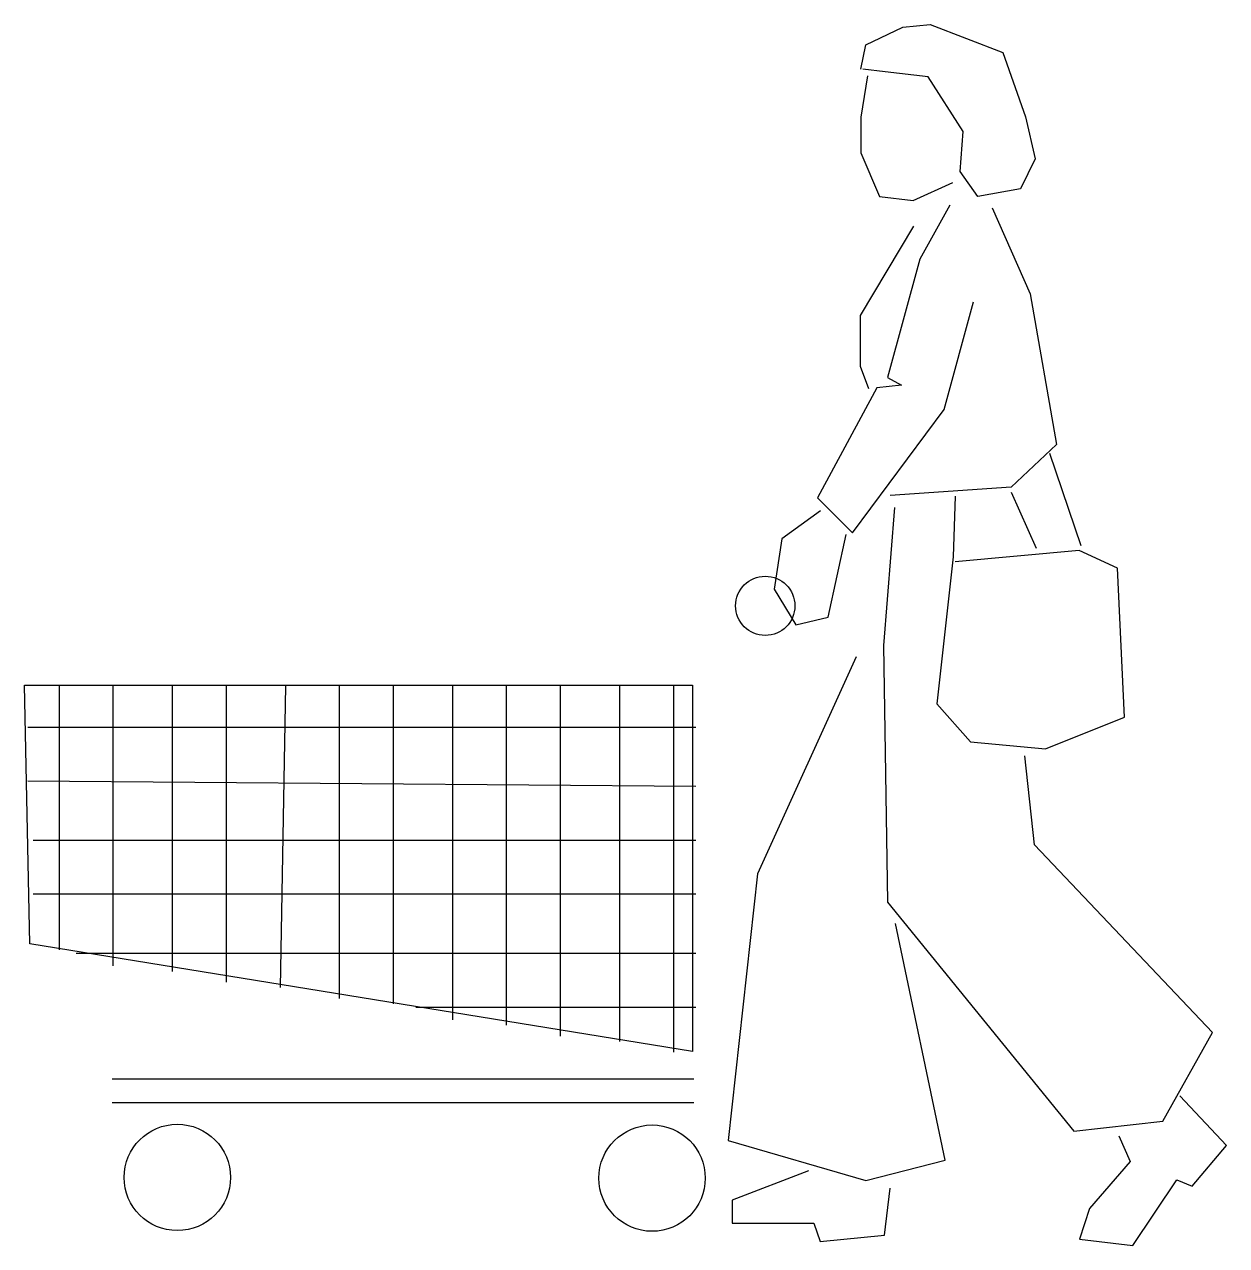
# Model space of a CAD drawing. Extents: x 18746 to 20299, y 2897 to 4475.
import ezdxf

# ---------------------------------------------------------------- set-up
doc = ezdxf.new("R2010")
doc.units = 0
doc.header["$LTSCALE"] = 1270
doc.header["$MEASUREMENT"] = 0
doc.layers.get('0').update_dxf_attribs({"linetype": 'CONTINUOUS'})

msp = doc.modelspace()

# ---------------------------------------------------------------- linework, layer by layer
at = {"linetype": 'CONTINUOUS'}
for p, q in [((19832.9, 4448.5), (19880.8, 4471.1)), ((19880.8, 4471.1), (19916.1, 4474.8)), ((19916.1, 4474.8), (20010.2, 4438.6)), ((19826.6, 4416.9), (19832.9, 4448.5)), ((20010.2, 4438.6), (20039.1, 4355.5)), ((19835.3, 4408.2), (19826.4, 4354.9)), ((19858.2, 4413.3), (19829.3, 4416.9)), ((19913.4, 4407), (19858.2, 4413.3)), ((19958.6, 4336.4), (19913.4, 4407)), ((20039.1, 4355.5), (20051.8, 4301.2)), ((19826.4, 4354.9), (19826.4, 4308.8)), ((19955, 4284.9), (19958.6, 4336.4)), ((19826.4, 4308.8), (19850.6, 4252.6)), ((20051.8, 4301.2), (20032.8, 4262.3)), ((19977.6, 4252.4), (19955, 4284.9)), ((19894, 4247.3), (19945.6, 4270.7)), ((20032.8, 4262.3), (19977.6, 4252.4)), ((19850.6, 4252.6), (19894, 4247.3)), ((19941.5, 4241.2), (19902.6, 4171.6)), ((19996.3, 4237.7), (20045.1, 4126.5)), ((19894.5, 4214.2), (19825.7, 4098.5)), ((19902.6, 4171.6), (19861, 4018.7)), ((20045.1, 4126.5), (20079.4, 3932.1)), ((19934.2, 3977.1), (19972.2, 4116.4)), ((19825.7, 4098.5), (19825.7, 4033.3)), ((19825.7, 4033.3), (19836.6, 4004.4)), ((19879.1, 4008.8), (19847.4, 4005.1)), ((19861, 4018.7), (19879.1, 4008.8)), ((19847.4, 4005.1), (19770.6, 3863.1)), ((19815.8, 3817.9), (19934.2, 3977.1)), ((20079.4, 3932.1), (20020.6, 3876.9)), ((20111.2, 3801.1), (20070.5, 3920.5)), ((20020.6, 3876.9), (19864.3, 3866)), ((20020.6, 3870.5), (20053.2, 3798.2)), ((19770.6, 3863.1), (19815.8, 3817.9)), ((19870.1, 3850.5), (19855.7, 3672.4)), ((19948.4, 3865.3), (19945.7, 3786.7)), ((19774.4, 3846.2), (19724.7, 3810.1)), ((19724.7, 3810.1), (19714.7, 3744.9)), ((19784.3, 3708.7), (19807.8, 3815.5)), ((20108.5, 3794.9), (19948.4, 3780.3)), ((20158.2, 3772.2), (20108.5, 3794.9)), ((19945.7, 3786.7), (19924.9, 3596.8)), ((20167.2, 3579.6), (20158.2, 3772.2)), ((19714.7, 3744.9), (19742.8, 3698.8)), ((19742.8, 3698.8), (19784.3, 3708.7)), ((19855.7, 3672.4), (19861.2, 3340.5)), ((19820.5, 3657.4), (19693.1, 3377.1)), ((18746.1, 3620.9), (19609.1, 3620.9)), ((18753, 3286.8), (18746.1, 3620.9)), ((18791.3, 3278.9), (18791.3, 3620)), ((18860.9, 3258.1), (18860.9, 3620)), ((18937.5, 3251.1), (18937.5, 3620)), ((19007.1, 3237.2), (19007.1, 3620)), ((19076.7, 3230.2), (19083.6, 3620)), ((19153.2, 3216.3), (19153.2, 3620)), ((19222.8, 3209.3), (19222.8, 3620)), ((19299.4, 3188.5), (19299.4, 3620)), ((19369, 3181.5), (19369, 3620)), ((19438.6, 3167.6), (19438.6, 3620)), ((19515.2, 3160.6), (19515.2, 3620)), ((19584.8, 3146.7), (19584.8, 3620)), ((19609.1, 3620.9), (19609.1, 3147.6)), ((19924.9, 3596.8), (19968.3, 3547.9)), ((18750.4, 3566.9), (19613.5, 3566.9)), ((20065.1, 3538.9), (20167.2, 3579.6)), ((19968.3, 3547.9), (20065.1, 3538.9)), ((20051, 3414.7), (20038.3, 3529.5)), ((18750.4, 3497.3), (19613.5, 3490.4)), ((18757.4, 3420.8), (19613.5, 3420.8)), ((20280.7, 3172.3), (20051, 3414.7)), ((19693.1, 3377.1), (19655.1, 3032.5)), ((18757.4, 3351.2), (19613.5, 3351.2)), ((19861.2, 3340.5), (20101.6, 3044.7)), ((19935.4, 3007.2), (19871.2, 3312.9)), ((19609.1, 3147.6), (18753, 3286.8)), ((18813.1, 3274.6), (19613.5, 3274.6)), ((19251.5, 3205), (19613.5, 3205)), ((20216.5, 3057.4), (20280.7, 3172.3)), ((19610.9, 3111.9), (18859.2, 3111.9)), ((19610.9, 3081.5), (18859.2, 3081.5)), ((20299, 3026.2), (20238.5, 3090.3)), ((20101.6, 3044.7), (20216.5, 3057.4)), ((19655.1, 3032.5), (19833.1, 2981)), ((20159.8, 3038.8), (20174.3, 3005.4)), ((20254.7, 2973.7), (20299, 3026.2)), ((19833.1, 2981), (19935.4, 3007.2)), ((20174.3, 3005.4), (20121.9, 2944.8)), ((19758.8, 2993.6), (19660.2, 2955.7)), ((19857.3, 2910.4), (19864.5, 2971.1)), ((20177.8, 2896.8), (20234.8, 2981.9)), ((20234.8, 2981.9), (20254.7, 2973.7)), ((19660.2, 2955.7), (19660.2, 2925.8)), ((20121.9, 2944.8), (20109.2, 2905)), ((19660.2, 2925.8), (19766, 2925.8)), ((19766, 2925.8), (19774.1, 2902.3)), ((19774.1, 2902.3), (19857.3, 2910.4)), ((20109.2, 2905), (20177.8, 2896.8))]:
    msp.add_line(p, q, dxfattribs=at)
for centre, radius in [((19703.1, 3723.5), 38.3), ((18943.6, 2984.9), 68.7), ((19556.9, 2984), 68.7)]:
    msp.add_circle(centre, radius, dxfattribs=at)

doc.saveas('drawing.dxf')
